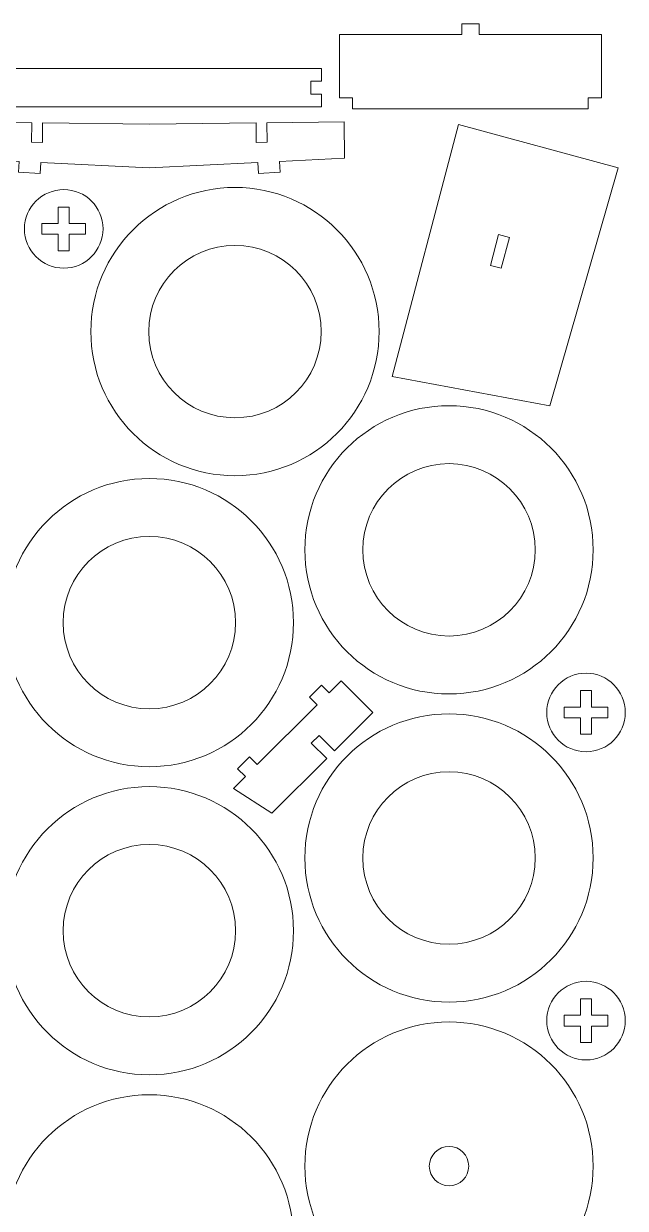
# Model space of a CAD drawing. Header units: centimetres. Extents: x -89 to 134, y -61 to -11.
# Drawn here: x 80.88 to 94.93, y -39.69 to -12.01 of the extents above; entities that cross this region are included whole.
import ezdxf

# ---------------------------------------------------------------- set-up
doc = ezdxf.new("R2010")
doc.units = ezdxf.units.CM
doc.header["$MEASUREMENT"] = 0
doc.layers.add('Camada 1', color=7, linetype='Continuous')

msp = doc.modelspace()

# ---------------------------------------------------------------- linework, layer by layer
at = {"layer": 'Camada 1', "lineweight": 9}
for points, knots in [([(94.37102, -13.74452), (94.37102, -13.74452), (94.37102, -12.2657), (94.37102, -12.2657), (94.37102, -12.2657), (94.37102, -12.2657), (91.51537, -12.2657), (91.51537, -12.2657), (91.51537, -12.2657), (91.51537, -12.2657), (91.51537, -12.01072), (91.51537, -12.01072), (91.51537, -12.01072), (91.51537, -12.01072), (91.10742, -12.01072), (91.10742, -12.01072), (91.10742, -12.01072), (91.10742, -12.01072), (91.10742, -12.2657), (91.10742, -12.2657), (91.10742, -12.2657), (91.10742, -12.2657), (88.25177, -12.2657), (88.25177, -12.2657), (88.25177, -12.2657), (88.25177, -12.2657), (88.25177, -13.74452), (88.25177, -13.74452), (88.25177, -13.74452), (88.25177, -13.74452), (88.55774, -13.74452), (88.55774, -13.74452), (88.55774, -13.74452), (88.55774, -13.74452), (88.55774, -13.99948), (88.55774, -13.99948), (88.55774, -13.99948), (88.55774, -13.99948), (94.06505, -13.99948), (94.06505, -13.99948), (94.06505, -13.99948), (94.06505, -13.99948), (94.06505, -13.74452), (94.06505, -13.74452), (94.06505, -13.74452), (94.06505, -13.74452), (94.37102, -13.74452), (94.37102, -13.74452)], [0, 0, 0, 0, 0.07692308, 0.07692308, 0.07692308, 0.07692308, 0.15384615, 0.15384615, 0.15384615, 0.15384615, 0.23076923, 0.23076923, 0.23076923, 0.23076923, 0.30769231, 0.30769231, 0.30769231, 0.30769231, 0.38461538, 0.38461538, 0.38461538, 0.38461538, 0.46153846, 0.46153846, 0.46153846, 0.46153846, 0.53846154, 0.53846154, 0.53846154, 0.53846154, 0.61538462, 0.61538462, 0.61538462, 0.61538462, 0.69230769, 0.69230769, 0.69230769, 0.69230769, 0.76923077, 0.76923077, 0.76923077, 0.76923077, 0.84615385, 0.84615385, 0.84615385, 0.84615385, 1, 1, 1, 1]), ([(87.83593, -13.05626), (87.83593, -13.05626), (87.83593, -13.35548), (87.83593, -13.35548), (87.83593, -13.35548), (87.83593, -13.35548), (87.58096, -13.35548), (87.58096, -13.35548), (87.58096, -13.35548), (87.58096, -13.35548), (87.58096, -13.6547), (87.58096, -13.6547), (87.58096, -13.6547), (87.58096, -13.6547), (87.83593, -13.6547), (87.83593, -13.6547), (87.83593, -13.6547), (87.83593, -13.6547), (87.83593, -13.95393), (87.83593, -13.95393), (87.83593, -13.95393), (87.83593, -13.95393), (80.18686, -13.95393), (80.18686, -13.95393), (80.18686, -13.95393), (80.18686, -13.95393), (80.18686, -13.6547), (80.18686, -13.6547), (80.18686, -13.6547), (80.18686, -13.6547), (80.44184, -13.6547), (80.44184, -13.6547), (80.44184, -13.6547), (80.44184, -13.6547), (80.44184, -13.35548), (80.44184, -13.35548), (80.44184, -13.35548), (80.44184, -13.35548), (80.18686, -13.35548), (80.18686, -13.35548), (80.18686, -13.35548), (80.18686, -13.35548), (80.18686, -13.05626), (80.18686, -13.05626), (80.18686, -13.05626), (80.18686, -13.05626), (87.83593, -13.05626), (87.83593, -13.05626)], [0, 0, 0, 0, 0.07692308, 0.07692308, 0.07692308, 0.07692308, 0.15384615, 0.15384615, 0.15384615, 0.15384615, 0.23076923, 0.23076923, 0.23076923, 0.23076923, 0.30769231, 0.30769231, 0.30769231, 0.30769231, 0.38461538, 0.38461538, 0.38461538, 0.38461538, 0.46153846, 0.46153846, 0.46153846, 0.46153846, 0.53846154, 0.53846154, 0.53846154, 0.53846154, 0.61538462, 0.61538462, 0.61538462, 0.61538462, 0.69230769, 0.69230769, 0.69230769, 0.69230769, 0.76923077, 0.76923077, 0.76923077, 0.76923077, 0.84615385, 0.84615385, 0.84615385, 0.84615385, 1, 1, 1, 1]), ([(83.80853, -15.38223), (83.80853, -15.38223), (86.3462, -15.25442), (86.3462, -15.25442), (86.3462, -15.25442), (86.3462, -15.25442), (86.35905, -15.50886), (86.35905, -15.50886), (86.35905, -15.50886), (86.35905, -15.50886), (86.86543, -15.4833), (86.86543, -15.4833), (86.86543, -15.4833), (86.86543, -15.4833), (86.85259, -15.22885), (86.85259, -15.22885), (86.85259, -15.22885), (86.85259, -15.22885), (88.37176, -15.15217), (88.37176, -15.15217), (88.37176, -15.15217), (88.37176, -15.15217), (88.36035, -14.30133), (88.36035, -14.30133), (88.36035, -14.30133), (88.36035, -14.30133), (86.55889, -14.32548), (86.55889, -14.32548), (86.55889, -14.32548), (86.55889, -14.32548), (86.56502, -14.78267), (86.56502, -14.78267), (86.56502, -14.78267), (86.56502, -14.78267), (86.31008, -14.78609), (86.31008, -14.78609), (86.31008, -14.78609), (86.31008, -14.78609), (86.31011, -14.32881), (86.31011, -14.32881), (86.31011, -14.32881), (86.31011, -14.32881), (83.81139, -14.36231), (83.81139, -14.36231), (83.81139, -14.36231), (83.81139, -14.36231), (81.31267, -14.32881), (81.31267, -14.32881), (81.31267, -14.32881), (81.31267, -14.32881), (81.31271, -14.78609), (81.31271, -14.78609), (81.31271, -14.78609), (81.31271, -14.78609), (81.05776, -14.78267), (81.05776, -14.78267), (81.05776, -14.78267), (81.05776, -14.78267), (81.06388, -14.32548), (81.06388, -14.32548), (81.06388, -14.32548), (81.06388, -14.32548), (79.26243, -14.30133), (79.26243, -14.30133), (79.26243, -14.30133), (79.26243, -14.30133), (79.25102, -15.15217), (79.25102, -15.15217), (79.25102, -15.15217), (79.25102, -15.15217), (80.7702, -15.22885), (80.7702, -15.22885), (80.7702, -15.22885), (80.7702, -15.22885), (80.75735, -15.4833), (80.75735, -15.4833), (80.75735, -15.4833), (80.75735, -15.4833), (81.26373, -15.50886), (81.26373, -15.50886), (81.26373, -15.50886), (81.26373, -15.50886), (81.27658, -15.25442), (81.27658, -15.25442), (81.27658, -15.25442), (81.27658, -15.25442), (83.80853, -15.38223), (83.80853, -15.38223)], [0, 0, 0, 0, 0.04347826, 0.04347826, 0.04347826, 0.04347826, 0.08695652, 0.08695652, 0.08695652, 0.08695652, 0.13043478, 0.13043478, 0.13043478, 0.13043478, 0.17391304, 0.17391304, 0.17391304, 0.17391304, 0.2173913, 0.2173913, 0.2173913, 0.2173913, 0.26086957, 0.26086957, 0.26086957, 0.26086957, 0.30434783, 0.30434783, 0.30434783, 0.30434783, 0.34782609, 0.34782609, 0.34782609, 0.34782609, 0.39130435, 0.39130435, 0.39130435, 0.39130435, 0.43478261, 0.43478261, 0.43478261, 0.43478261, 0.47826087, 0.47826087, 0.47826087, 0.47826087, 0.52173913, 0.52173913, 0.52173913, 0.52173913, 0.56521739, 0.56521739, 0.56521739, 0.56521739, 0.60869565, 0.60869565, 0.60869565, 0.60869565, 0.65217391, 0.65217391, 0.65217391, 0.65217391, 0.69565217, 0.69565217, 0.69565217, 0.69565217, 0.73913043, 0.73913043, 0.73913043, 0.73913043, 0.7826087, 0.7826087, 0.7826087, 0.7826087, 0.82608696, 0.82608696, 0.82608696, 0.82608696, 0.86956522, 0.86956522, 0.86956522, 0.86956522, 0.91304348, 0.91304348, 0.91304348, 0.91304348, 1, 1, 1, 1]), ([(89.48107, -20.25121), (89.48107, -20.25121), (93.16468, -20.94143), (93.16468, -20.94143), (93.16468, -20.94143), (93.16468, -20.94143), (94.76342, -15.38119), (94.76342, -15.38119), (94.76342, -15.38119), (94.76342, -15.38119), (91.03071, -14.36464), (91.03071, -14.36464), (91.03071, -14.36464), (91.03071, -14.36464), (89.48107, -20.25121), (89.48107, -20.25121)], [0, 0, 0, 0, 0.2, 0.2, 0.2, 0.2, 0.4, 0.4, 0.4, 0.4, 0.6, 0.6, 0.6, 0.6, 1, 1, 1, 1]), ([(81.81139, -15.88721), (82.31833, -15.88721), (82.72928, -16.29816), (82.72928, -16.8051), (82.72928, -16.8051), (82.72928, -17.31204), (82.31833, -17.72299), (81.81139, -17.72299), (81.81139, -17.72299), (81.30445, -17.72299), (80.8935, -17.31204), (80.8935, -16.8051), (80.8935, -16.8051), (80.8935, -16.29816), (81.30445, -15.88721), (81.81139, -15.88721)], [0, 0, 0, 0, 0.2, 0.2, 0.2, 0.2, 0.4, 0.4, 0.4, 0.4, 0.6, 0.6, 0.6, 0.6, 1, 1, 1, 1]), ([(82.32133, -16.67761), (82.32133, -16.67761), (82.32133, -16.93258), (82.32133, -16.93258), (82.32133, -16.93258), (82.32133, -16.93258), (81.93888, -16.93258), (81.93888, -16.93258), (81.93888, -16.93258), (81.93888, -16.93258), (81.93888, -17.31503), (81.93888, -17.31503), (81.93888, -17.31503), (81.93888, -17.31503), (81.68391, -17.31503), (81.68391, -17.31503), (81.68391, -17.31503), (81.68391, -17.31503), (81.68391, -16.93258), (81.68391, -16.93258), (81.68391, -16.93258), (81.68391, -16.93258), (81.30146, -16.93258), (81.30146, -16.93258), (81.30146, -16.93258), (81.30146, -16.93258), (81.30146, -16.67761), (81.30146, -16.67761), (81.30146, -16.67761), (81.30146, -16.67761), (81.68391, -16.67761), (81.68391, -16.67761), (81.68391, -16.67761), (81.68391, -16.67761), (81.68391, -16.29516), (81.68391, -16.29516), (81.68391, -16.29516), (81.68391, -16.29516), (81.93888, -16.29516), (81.93888, -16.29516), (81.93888, -16.29516), (81.93888, -16.29516), (81.93888, -16.67761), (81.93888, -16.67761), (81.93888, -16.67761), (81.93888, -16.67761), (82.32133, -16.67761), (82.32133, -16.67761)], [0, 0, 0, 0, 0.07692308, 0.07692308, 0.07692308, 0.07692308, 0.15384615, 0.15384615, 0.15384615, 0.15384615, 0.23076923, 0.23076923, 0.23076923, 0.23076923, 0.30769231, 0.30769231, 0.30769231, 0.30769231, 0.38461538, 0.38461538, 0.38461538, 0.38461538, 0.46153846, 0.46153846, 0.46153846, 0.46153846, 0.53846154, 0.53846154, 0.53846154, 0.53846154, 0.61538462, 0.61538462, 0.61538462, 0.61538462, 0.69230769, 0.69230769, 0.69230769, 0.69230769, 0.76923077, 0.76923077, 0.76923077, 0.76923077, 0.84615385, 0.84615385, 0.84615385, 0.84615385, 1, 1, 1, 1]), ([(92.22235, -17.00656), (92.22235, -17.00656), (92.03318, -17.72519), (92.03318, -17.72519), (92.03318, -17.72519), (92.03318, -17.72519), (91.78036, -17.65864), (91.78036, -17.65864), (91.78036, -17.65864), (91.78036, -17.65864), (91.96954, -16.94002), (91.96954, -16.94002), (91.96954, -16.94002), (91.96954, -16.94002), (92.22235, -17.00656), (92.22235, -17.00656)], [0, 0, 0, 0, 0.2, 0.2, 0.2, 0.2, 0.4, 0.4, 0.4, 0.4, 0.6, 0.6, 0.6, 0.6, 1, 1, 1, 1]), ([(86.33298, -29.32369), (86.33298, -29.32369), (86.1527, -29.1434), (86.1527, -29.1434), (86.1527, -29.1434), (86.1527, -29.1434), (85.87331, -29.42281), (85.87331, -29.42281), (85.87331, -29.42281), (85.87331, -29.42281), (86.05357, -29.60309), (86.05357, -29.60309), (86.05357, -29.60309), (86.05357, -29.60309), (85.77417, -29.88248), (85.77417, -29.88248), (85.77417, -29.88248), (85.77417, -29.88248), (86.67501, -30.46182), (86.67501, -30.46182), (86.67501, -30.46182), (86.67501, -30.46182), (87.95443, -29.18241), (87.95443, -29.18241), (87.95443, -29.18241), (87.95443, -29.18241), (87.59389, -28.82186), (87.59389, -28.82186), (87.59389, -28.82186), (87.59389, -28.82186), (87.77417, -28.64158), (87.77417, -28.64158), (87.77417, -28.64158), (87.77417, -28.64158), (88.13472, -29.00214), (88.13472, -29.00214), (88.13472, -29.00214), (88.13472, -29.00214), (89.02888, -28.10798), (89.02888, -28.10798), (89.02888, -28.10798), (89.02888, -28.10798), (88.28879, -27.36789), (88.28879, -27.36789), (88.28879, -27.36789), (88.28879, -27.36789), (88.00939, -27.64728), (88.00939, -27.64728), (88.00939, -27.64728), (88.00939, -27.64728), (87.82911, -27.46701), (87.82911, -27.46701), (87.82911, -27.46701), (87.82911, -27.46701), (87.54971, -27.74641), (87.54971, -27.74641), (87.54971, -27.74641), (87.54971, -27.74641), (87.72998, -27.92668), (87.72998, -27.92668), (87.72998, -27.92668), (87.72998, -27.92668), (86.33298, -29.32369), (86.33298, -29.32369)], [0, 0, 0, 0, 0.05882353, 0.05882353, 0.05882353, 0.05882353, 0.11764706, 0.11764706, 0.11764706, 0.11764706, 0.17647059, 0.17647059, 0.17647059, 0.17647059, 0.23529412, 0.23529412, 0.23529412, 0.23529412, 0.29411765, 0.29411765, 0.29411765, 0.29411765, 0.35294118, 0.35294118, 0.35294118, 0.35294118, 0.41176471, 0.41176471, 0.41176471, 0.41176471, 0.47058824, 0.47058824, 0.47058824, 0.47058824, 0.52941176, 0.52941176, 0.52941176, 0.52941176, 0.58823529, 0.58823529, 0.58823529, 0.58823529, 0.64705882, 0.64705882, 0.64705882, 0.64705882, 0.70588235, 0.70588235, 0.70588235, 0.70588235, 0.76470588, 0.76470588, 0.76470588, 0.76470588, 0.82352941, 0.82352941, 0.82352941, 0.82352941, 0.88235294, 0.88235294, 0.88235294, 0.88235294, 1, 1, 1, 1]), ([(94.01139, -27.18721), (94.51833, -27.18721), (94.92928, -27.59816), (94.92928, -28.1051), (94.92928, -28.1051), (94.92928, -28.61204), (94.51833, -29.02299), (94.01139, -29.02299), (94.01139, -29.02299), (93.50445, -29.02299), (93.0935, -28.61204), (93.0935, -28.1051), (93.0935, -28.1051), (93.0935, -27.59816), (93.50445, -27.18721), (94.01139, -27.18721)], [0, 0, 0, 0, 0.2, 0.2, 0.2, 0.2, 0.4, 0.4, 0.4, 0.4, 0.6, 0.6, 0.6, 0.6, 1, 1, 1, 1]), ([(94.52133, -27.97761), (94.52133, -27.97761), (94.52133, -28.23258), (94.52133, -28.23258), (94.52133, -28.23258), (94.52133, -28.23258), (94.13888, -28.23258), (94.13888, -28.23258), (94.13888, -28.23258), (94.13888, -28.23258), (94.13888, -28.61503), (94.13888, -28.61503), (94.13888, -28.61503), (94.13888, -28.61503), (93.88391, -28.61503), (93.88391, -28.61503), (93.88391, -28.61503), (93.88391, -28.61503), (93.88391, -28.23258), (93.88391, -28.23258), (93.88391, -28.23258), (93.88391, -28.23258), (93.50146, -28.23258), (93.50146, -28.23258), (93.50146, -28.23258), (93.50146, -28.23258), (93.50146, -27.97761), (93.50146, -27.97761), (93.50146, -27.97761), (93.50146, -27.97761), (93.88391, -27.97761), (93.88391, -27.97761), (93.88391, -27.97761), (93.88391, -27.97761), (93.88391, -27.59516), (93.88391, -27.59516), (93.88391, -27.59516), (93.88391, -27.59516), (94.13888, -27.59516), (94.13888, -27.59516), (94.13888, -27.59516), (94.13888, -27.59516), (94.13888, -27.97761), (94.13888, -27.97761), (94.13888, -27.97761), (94.13888, -27.97761), (94.52133, -27.97761), (94.52133, -27.97761)], [0, 0, 0, 0, 0.07692308, 0.07692308, 0.07692308, 0.07692308, 0.15384615, 0.15384615, 0.15384615, 0.15384615, 0.23076923, 0.23076923, 0.23076923, 0.23076923, 0.30769231, 0.30769231, 0.30769231, 0.30769231, 0.38461538, 0.38461538, 0.38461538, 0.38461538, 0.46153846, 0.46153846, 0.46153846, 0.46153846, 0.53846154, 0.53846154, 0.53846154, 0.53846154, 0.61538462, 0.61538462, 0.61538462, 0.61538462, 0.69230769, 0.69230769, 0.69230769, 0.69230769, 0.76923077, 0.76923077, 0.76923077, 0.76923077, 0.84615385, 0.84615385, 0.84615385, 0.84615385, 1, 1, 1, 1]), ([(94.01139, -34.38721), (94.51833, -34.38721), (94.92928, -34.79816), (94.92928, -35.3051), (94.92928, -35.3051), (94.92928, -35.81204), (94.51833, -36.22299), (94.01139, -36.22299), (94.01139, -36.22299), (93.50445, -36.22299), (93.0935, -35.81204), (93.0935, -35.3051), (93.0935, -35.3051), (93.0935, -34.79816), (93.50445, -34.38721), (94.01139, -34.38721)], [0, 0, 0, 0, 0.2, 0.2, 0.2, 0.2, 0.4, 0.4, 0.4, 0.4, 0.6, 0.6, 0.6, 0.6, 1, 1, 1, 1]), ([(94.52133, -35.17761), (94.52133, -35.17761), (94.52133, -35.43258), (94.52133, -35.43258), (94.52133, -35.43258), (94.52133, -35.43258), (94.13888, -35.43258), (94.13888, -35.43258), (94.13888, -35.43258), (94.13888, -35.43258), (94.13888, -35.81503), (94.13888, -35.81503), (94.13888, -35.81503), (94.13888, -35.81503), (93.88391, -35.81503), (93.88391, -35.81503), (93.88391, -35.81503), (93.88391, -35.81503), (93.88391, -35.43258), (93.88391, -35.43258), (93.88391, -35.43258), (93.88391, -35.43258), (93.50146, -35.43258), (93.50146, -35.43258), (93.50146, -35.43258), (93.50146, -35.43258), (93.50146, -35.17761), (93.50146, -35.17761), (93.50146, -35.17761), (93.50146, -35.17761), (93.88391, -35.17761), (93.88391, -35.17761), (93.88391, -35.17761), (93.88391, -35.17761), (93.88391, -34.79516), (93.88391, -34.79516), (93.88391, -34.79516), (93.88391, -34.79516), (94.13888, -34.79516), (94.13888, -34.79516), (94.13888, -34.79516), (94.13888, -34.79516), (94.13888, -35.17761), (94.13888, -35.17761), (94.13888, -35.17761), (94.13888, -35.17761), (94.52133, -35.17761), (94.52133, -35.17761)], [0, 0, 0, 0, 0.07692308, 0.07692308, 0.07692308, 0.07692308, 0.15384615, 0.15384615, 0.15384615, 0.15384615, 0.23076923, 0.23076923, 0.23076923, 0.23076923, 0.30769231, 0.30769231, 0.30769231, 0.30769231, 0.38461538, 0.38461538, 0.38461538, 0.38461538, 0.46153846, 0.46153846, 0.46153846, 0.46153846, 0.53846154, 0.53846154, 0.53846154, 0.53846154, 0.61538462, 0.61538462, 0.61538462, 0.61538462, 0.69230769, 0.69230769, 0.69230769, 0.69230769, 0.76923077, 0.76923077, 0.76923077, 0.76923077, 0.84615385, 0.84615385, 0.84615385, 0.84615385, 1, 1, 1, 1])]:
    msp.add_open_spline(points, degree=3, knots=knots, dxfattribs=at)
at = {"layer": 'Camada 1', "color": 250, "lineweight": 20}
for points in [[(85.81139, -15.83783), (87.67108, -15.83783), (89.17865, -17.34541), (89.17865, -19.2051), (89.17865, -19.2051), (89.17865, -21.06479), (87.67108, -22.57236), (85.81139, -22.57236), (85.81139, -22.57236), (83.9517, -22.57236), (82.44413, -21.06479), (82.44413, -19.2051), (82.44413, -19.2051), (82.44413, -17.34541), (83.9517, -15.83783), (85.81139, -15.83783)], [(85.81139, -17.1911), (86.92369, -17.1911), (87.82539, -18.0928), (87.82539, -19.2051), (87.82539, -19.2051), (87.82539, -20.3174), (86.92369, -21.2191), (85.81139, -21.2191), (85.81139, -21.2191), (84.69909, -21.2191), (83.79739, -20.3174), (83.79739, -19.2051), (83.79739, -19.2051), (83.79739, -18.0928), (84.69909, -17.1911), (85.81139, -17.1911)], [(90.81139, -20.93784), (92.67108, -20.93784), (94.17865, -22.44541), (94.17865, -24.3051), (94.17865, -24.3051), (94.17865, -26.16479), (92.67108, -27.67236), (90.81139, -27.67236), (90.81139, -27.67236), (88.9517, -27.67236), (87.44413, -26.16479), (87.44413, -24.3051), (87.44413, -24.3051), (87.44413, -22.44541), (88.9517, -20.93784), (90.81139, -20.93784)], [(90.81139, -22.2911), (91.92369, -22.2911), (92.82539, -23.1928), (92.82539, -24.3051), (92.82539, -24.3051), (92.82539, -25.4174), (91.92369, -26.3191), (90.81139, -26.3191), (90.81139, -26.3191), (89.69909, -26.3191), (88.79739, -25.4174), (88.79739, -24.3051), (88.79739, -24.3051), (88.79739, -23.1928), (89.69909, -22.2911), (90.81139, -22.2911)], [(83.81139, -22.63784), (85.67108, -22.63784), (87.17865, -24.14541), (87.17865, -26.0051), (87.17865, -26.0051), (87.17865, -27.86479), (85.67108, -29.37236), (83.81139, -29.37236), (83.81139, -29.37236), (81.9517, -29.37236), (80.44413, -27.86479), (80.44413, -26.0051), (80.44413, -26.0051), (80.44413, -24.14541), (81.9517, -22.63784), (83.81139, -22.63784)], [(83.81139, -23.9911), (84.92369, -23.9911), (85.82539, -24.8928), (85.82539, -26.0051), (85.82539, -26.0051), (85.82539, -27.1174), (84.92369, -28.0191), (83.81139, -28.0191), (83.81139, -28.0191), (82.69909, -28.0191), (81.79739, -27.1174), (81.79739, -26.0051), (81.79739, -26.0051), (81.79739, -24.8928), (82.69909, -23.9911), (83.81139, -23.9911)], [(90.81139, -28.13784), (92.67108, -28.13784), (94.17865, -29.64542), (94.17865, -31.50511), (94.17865, -31.50511), (94.17865, -33.3648), (92.67108, -34.87236), (90.81139, -34.87236), (90.81139, -34.87236), (88.9517, -34.87236), (87.44413, -33.3648), (87.44413, -31.50511), (87.44413, -31.50511), (87.44413, -29.64542), (88.9517, -28.13784), (90.81139, -28.13784)], [(90.81139, -29.4911), (91.92369, -29.4911), (92.82539, -30.3928), (92.82539, -31.50511), (92.82539, -31.50511), (92.82539, -32.6174), (91.92369, -33.5191), (90.81139, -33.5191), (90.81139, -33.5191), (89.69909, -33.5191), (88.79739, -32.6174), (88.79739, -31.50511), (88.79739, -31.50511), (88.79739, -30.3928), (89.69909, -29.4911), (90.81139, -29.4911)], [(83.81139, -29.83784), (85.67108, -29.83784), (87.17865, -31.34542), (87.17865, -33.2051), (87.17865, -33.2051), (87.17865, -35.06479), (85.67108, -36.57236), (83.81139, -36.57236), (83.81139, -36.57236), (81.9517, -36.57236), (80.44413, -35.06479), (80.44413, -33.2051), (80.44413, -33.2051), (80.44413, -31.34542), (81.9517, -29.83784), (83.81139, -29.83784)], [(83.81139, -31.1911), (84.92369, -31.1911), (85.82539, -32.0928), (85.82539, -33.2051), (85.82539, -33.2051), (85.82539, -34.3174), (84.92369, -35.2191), (83.81139, -35.2191), (83.81139, -35.2191), (82.69909, -35.2191), (81.79739, -34.3174), (81.79739, -33.2051), (81.79739, -33.2051), (81.79739, -32.0928), (82.69909, -31.1911), (83.81139, -31.1911)], [(90.81139, -35.33784), (92.67108, -35.33784), (94.17865, -36.8454), (94.17865, -38.7051), (94.17865, -38.7051), (94.17865, -40.56479), (92.67108, -42.07236), (90.81139, -42.07236), (90.81139, -42.07236), (88.9517, -42.07236), (87.44413, -40.56479), (87.44413, -38.7051), (87.44413, -38.7051), (87.44413, -36.8454), (88.9517, -35.33784), (90.81139, -35.33784)], [(83.81139, -37.03784), (85.67108, -37.03784), (87.17865, -38.5454), (87.17865, -40.4051), (87.17865, -40.4051), (87.17865, -42.26479), (85.67108, -43.77236), (83.81139, -43.77236), (83.81139, -43.77236), (81.9517, -43.77236), (80.44413, -42.26479), (80.44413, -40.4051), (80.44413, -40.4051), (80.44413, -38.5454), (81.9517, -37.03784), (83.81139, -37.03784)], [(90.81139, -38.2451), (91.06544, -38.2451), (91.27139, -38.45105), (91.27139, -38.7051), (91.27139, -38.7051), (91.27139, -38.95915), (91.06544, -39.1651), (90.81139, -39.1651), (90.81139, -39.1651), (90.55734, -39.1651), (90.35139, -38.95915), (90.35139, -38.7051), (90.35139, -38.7051), (90.35139, -38.45105), (90.55734, -38.2451), (90.81139, -38.2451)]]:
    msp.add_open_spline(points, degree=3, knots=[0, 0, 0, 0, 0.2, 0.2, 0.2, 0.2, 0.4, 0.4, 0.4, 0.4, 0.6, 0.6, 0.6, 0.6, 1, 1, 1, 1], dxfattribs=at)

doc.saveas('drawing.dxf')
